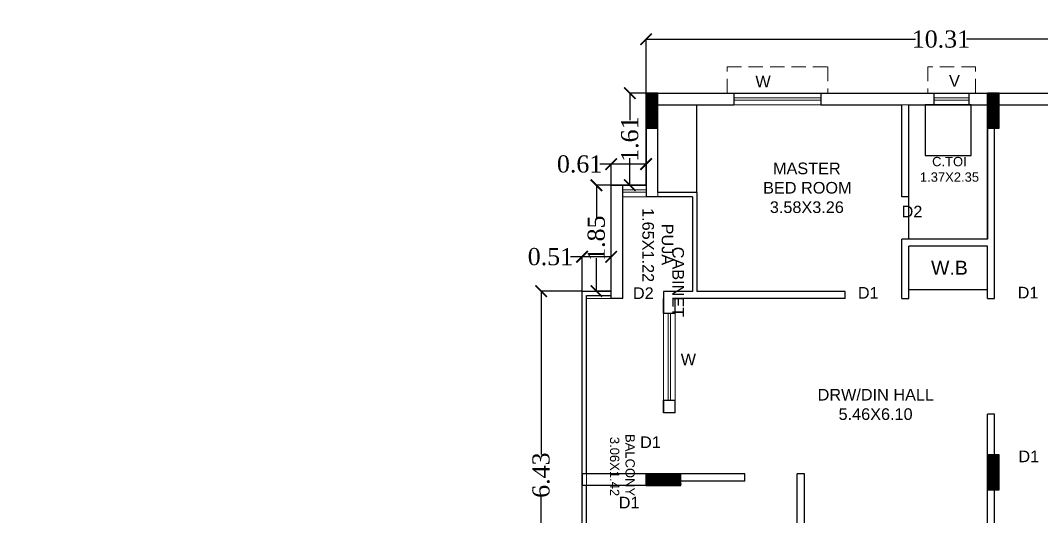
# Model space of a CAD drawing. Header units: metres. Extents: x 0 to 63445, y 32357 to 32804.
# Drawn here: x 63159.96 to 63177.81, y 32708.79 to 32717.46 of the extents above; entities that cross this region are included whole.
import ezdxf

# ---------------------------------------------------------------- set-up
doc = ezdxf.new("R2010")
doc.units = ezdxf.units.M
doc.header["$MEASUREMENT"] = 0
doc.header["$PDMODE"] = 34
doc.header["$PDSIZE"] = -10
for name, pattern in [('CONTINULUS', [0]), ('DASHED', [0.75, 0.5, -0.25]), ('DASHED2', [0.375, 0.25, -0.125])]:
    doc.linetypes.add(name, pattern=pattern)
doc.layers.get('0').update_dxf_attribs({"lineweight": 25})
doc.layers.add('BLK_1_FLR_2_BATH', color=3, linetype='Continuous', plot=False)
doc.layers.add('BLK_1_FLR_2_WATER_CLOSET', color=2, linetype='Continuous', plot=False)
for name, color, linetype, lineweight in [('BLK_1_FLR_2_BLT_UP_AREA', 14, 'DASHED', 9), ('BLK_1_FLR_2_UNITFA', 7, 'Continuous', 0), ('COLUMN', 1, 'Continuous', 30), ('DIM', 56, 'Continuous', 20), ('TEXT-2', 65, 'Continuous', 18), ('wall', 7, 'Continuous', 30), ('window', 154, 'Continuous', 9)]:
    doc.layers.add(name, color=color, linetype=linetype, lineweight=lineweight)
doc.layers.add('text', color=65, linetype='Continuous')
doc.styles.add('AutoDCRFont', font='arial.ttf')
doc.styles.get("Standard").update_dxf_attribs({"font": 'arial.ttf', "height": 0.4})
doc.styles.add('TNR', font='times.ttf', dxfattribs={"height": 0.5})
doc.dimstyles.new('ARCHANA', dxfattribs={"dimscale": 0, "dimtxt": 0.5, "dimasz": 0.5, "dimexe": 0, "dimexo": 0, "dimgap": 0, "dimtad": 0, "dimzin": 0, "dimdsep": 46, "dimtxsty": 'TNR', "dimblk": 'ARCHTICK', "dimcen": 0.09, "dimclrd": 36, "dimclre": 36, "dimclrt": 7, "dimadec": 0, "dimazin": 0, "dimtfac": 1, "dimtofl": 0, "dimtmove": 0, "dimatfit": 3, "dimldrblk": 'ARCHTICK', "dimfxl": 1, "dimfrac": 2, "dimtolj": 1, "dimtzin": 0, "dimlwd": -1, "dimlwe": -1, "dimarcsym": 0})

# ---------------------------------------------------------------- blocks, each defined once
blk = doc.blocks.new('A$C7D115503')
at = {"layer": 'COLUMN', "ltscale": 3}
h = blk.add_hatch(dxfattribs=at)
h.set_pattern_fill('ANSI31', color=256, style=0)
h.paths.add_polyline_path([(-14.36, -11.59), (-6.36, -11.59), (-6.36, 12.41), (-14.36, 12.41)])
at = {"layer": 'COLUMN', "ltscale": 0.05}
for p, q in [((-14.36, 12.41), (-6.36, 12.41)), ((-14.36, 12.41), (-14.36, -11.59)), ((-6.36, 12.41), (-6.36, -11.59)), ((-6.36, -11.59), (-14.36, -11.59))]:
    blk.add_line(p, q, dxfattribs=at)
blk = doc.blocks.new('_ArchTick')
at = {"color": 0, "linetype": 'ByBlock', "const_width": 0.15}
blk.add_lwpolyline([(-0.5, -0.5), (0.5, 0.5)], dxfattribs=at)
blk = doc.blocks.new('*D720')
at = {"layer": 'Defpoints', "color": 0, "ltscale": 0.5, "transparency": 16777216}
for p in [(63169.062, 32712.732), (63169.778, 32712.732), (63169.778, 32706.302)]:
    blk.add_point(p, dxfattribs=at)
at = {"layer": 'wall', "color": 36, "ltscale": 0.5, "transparency": 16777216}
for p, q in [((63169.778, 32712.732), (63169.062, 32712.732)), ((63169.062, 32712.732), (63169.062, 32709.877)), ((63169.062, 32706.302), (63169.062, 32709.157)), ((63169.778, 32706.302), (63169.062, 32706.302))]:
    blk.add_line(p, q, dxfattribs=at)
at = {"layer": 'wall', "color": 36, "ltscale": 0.5, "transparency": 16777216, "xscale": 0.2, "yscale": 0.2, "zscale": 0.2}
for p, rotation in [((63169.062, 32712.732), 90), ((63169.062, 32706.302), 270)]:
    blk.add_blockref('_ArchTick', p, dxfattribs=dict(at, rotation=rotation))
at = {"layer": 'wall', "color": 7, "ltscale": 0.5, "transparency": 16777216, "insert": (63169.062, 32709.517), "char_height": 0.5, "attachment_point": 5, "rotation": 90, "style": 'TNR'}
blk.add_mtext('\\A1;{\\H0.6x;6.43}', dxfattribs=at)
blk = doc.blocks.new('*D721')
at = {"layer": 'Defpoints', "color": 0, "ltscale": 0.5, "transparency": 16777216}
for p in [(63169.778, 32713.332), (63169.778, 32712.732), (63170.288, 32712.732)]:
    blk.add_point(p, dxfattribs=at)
at = {"layer": 'wall', "color": 36, "ltscale": 0.5, "transparency": 16777216}
for p, q in [((63169.778, 32713.332), (63169.578, 32713.332)), ((63169.778, 32712.732), (63169.778, 32713.332)), ((63170.288, 32713.332), (63169.778, 32713.332)), ((63170.288, 32712.732), (63170.288, 32713.332))]:
    blk.add_line(p, q, dxfattribs=at)
at = {"layer": 'wall', "color": 36, "ltscale": 0.5, "transparency": 16777216, "xscale": 0.2, "yscale": 0.2, "zscale": 0.2, "rotation": 180}
blk.add_blockref('_ArchTick', (63169.778, 32713.332), dxfattribs=at)
at = {"layer": 'wall', "color": 36, "ltscale": 0.5, "transparency": 16777216, "xscale": 0.2, "yscale": 0.2, "zscale": 0.2}
blk.add_blockref('_ArchTick', (63170.288, 32713.332), dxfattribs=at)
at = {"layer": 'wall', "color": 7, "ltscale": 0.5, "transparency": 16777216, "insert": (63169.225, 32713.332), "char_height": 0.5, "attachment_point": 5, "style": 'TNR'}
blk.add_mtext('\\A1;{\\H0.6x;0.51}', dxfattribs=at)
blk = doc.blocks.new('*D722')
at = {"layer": 'Defpoints', "color": 0, "ltscale": 0.5, "transparency": 16777216}
for p in [(63170.029, 32714.582), (63170.288, 32714.582), (63170.288, 32712.732)]:
    blk.add_point(p, dxfattribs=at)
at = {"layer": 'wall', "color": 36, "ltscale": 0.5, "transparency": 16777216}
for p, q in [((63170.288, 32714.582), (63170.029, 32714.582)), ((63170.029, 32714.582), (63170.029, 32714.004)), ((63170.029, 32712.732), (63170.029, 32713.31)), ((63170.288, 32712.732), (63170.029, 32712.732))]:
    blk.add_line(p, q, dxfattribs=at)
at = {"layer": 'wall', "color": 36, "ltscale": 0.5, "transparency": 16777216, "xscale": 0.2, "yscale": 0.2, "zscale": 0.2}
for p, rotation in [((63170.029, 32714.582), 90), ((63170.029, 32712.732), 270)]:
    blk.add_blockref('_ArchTick', p, dxfattribs=dict(at, rotation=rotation))
at = {"layer": 'wall', "color": 7, "ltscale": 0.5, "transparency": 16777216, "insert": (63170.029, 32713.657), "char_height": 0.5, "attachment_point": 5, "rotation": 90, "style": 'TNR'}
blk.add_mtext('\\A1;{\\H0.6x;1.85}', dxfattribs=at)
blk = doc.blocks.new('*D723')
at = {"layer": 'Defpoints', "color": 0, "ltscale": 0.5, "transparency": 16777216}
for p in [(63170.897, 32714.951), (63170.288, 32714.582), (63170.897, 32714.582)]:
    blk.add_point(p, dxfattribs=at)
at = {"layer": 'wall', "color": 36, "ltscale": 0.5, "transparency": 16777216}
for p, q in [((63170.288, 32714.951), (63170.088, 32714.951)), ((63170.288, 32714.582), (63170.288, 32714.951)), ((63170.897, 32714.951), (63170.288, 32714.951)), ((63170.897, 32714.582), (63170.897, 32714.951))]:
    blk.add_line(p, q, dxfattribs=at)
at = {"layer": 'wall', "color": 36, "ltscale": 0.5, "transparency": 16777216, "xscale": 0.2, "yscale": 0.2, "zscale": 0.2, "rotation": 180}
blk.add_blockref('_ArchTick', (63170.288, 32714.951), dxfattribs=at)
at = {"layer": 'wall', "color": 36, "ltscale": 0.5, "transparency": 16777216, "xscale": 0.2, "yscale": 0.2, "zscale": 0.2}
blk.add_blockref('_ArchTick', (63170.897, 32714.951), dxfattribs=at)
at = {"layer": 'wall', "color": 7, "ltscale": 0.5, "transparency": 16777216, "insert": (63169.735, 32714.951), "char_height": 0.5, "attachment_point": 5, "style": 'TNR'}
blk.add_mtext('\\A1;{\\H0.6x;0.61}', dxfattribs=at)
blk = doc.blocks.new('*D690')
at = {"layer": 'Defpoints', "color": 0, "ltscale": 0.5, "transparency": 16777216}
for p in [(63170.614, 32716.191), (63170.897, 32716.191), (63170.897, 32714.582)]:
    blk.add_point(p, dxfattribs=at)
at = {"layer": 'wall', "color": 36, "ltscale": 0.5, "transparency": 16777216}
for p, q in [((63170.897, 32716.191), (63170.614, 32716.191)), ((63170.614, 32716.191), (63170.614, 32715.721)), ((63170.614, 32714.582), (63170.614, 32715.052)), ((63170.897, 32714.582), (63170.614, 32714.582))]:
    blk.add_line(p, q, dxfattribs=at)
at = {"layer": 'wall', "color": 36, "ltscale": 0.5, "transparency": 16777216, "xscale": 0.2, "yscale": 0.2, "zscale": 0.2}
for p, rotation in [((63170.614, 32716.191), 90), ((63170.614, 32714.582), 270)]:
    blk.add_blockref('_ArchTick', p, dxfattribs=dict(at, rotation=rotation))
at = {"layer": 'wall', "color": 7, "ltscale": 0.5, "transparency": 16777216, "insert": (63170.614, 32715.387), "char_height": 0.5, "attachment_point": 5, "rotation": 90, "style": 'TNR'}
blk.add_mtext('\\A1;{\\H0.6x;1.61}', dxfattribs=at)
blk = doc.blocks.new('*D724')
at = {"layer": 'Defpoints', "color": 0, "ltscale": 0.5, "transparency": 16777216}
for p in [(63181.212, 32717.133), (63170.897, 32716.191), (63181.212, 32716.191)]:
    blk.add_point(p, dxfattribs=at)
at = {"layer": 'wall', "color": 36, "ltscale": 0.5, "transparency": 16777216}
for p, q in [((63170.897, 32716.191), (63170.897, 32717.133)), ((63170.897, 32717.133), (63175.609, 32717.133)), ((63181.212, 32717.133), (63176.5, 32717.133)), ((63181.212, 32716.191), (63181.212, 32717.133))]:
    blk.add_line(p, q, dxfattribs=at)
at = {"layer": 'wall', "color": 36, "ltscale": 0.5, "transparency": 16777216, "xscale": 0.2, "yscale": 0.2, "zscale": 0.2, "rotation": 180}
blk.add_blockref('_ArchTick', (63170.897, 32717.133), dxfattribs=at)
at = {"layer": 'wall', "color": 36, "ltscale": 0.5, "transparency": 16777216, "xscale": 0.2, "yscale": 0.2, "zscale": 0.2}
blk.add_blockref('_ArchTick', (63181.212, 32717.133), dxfattribs=at)
at = {"layer": 'wall', "color": 7, "ltscale": 0.5, "transparency": 16777216, "insert": (63176.054, 32717.133), "char_height": 0.5, "attachment_point": 5, "style": 'TNR'}
blk.add_mtext('\\A1;{\\H0.6x;10.31}', dxfattribs=at)
blk = doc.blocks.new('*D869')
at = {"layer": 'Defpoints', "color": 0, "ltscale": 3, "transparency": 16777216}
for p in [(0.832, 32714.342), (63267.277, 32714.342), (0, 32701.59)]:
    blk.add_point(p, dxfattribs=at)
at = {"layer": 'DIM', "ltscale": 3, "transparency": 16777216}
for p, q in [((5.832, 32714.342), (0.832, 32714.342)), ((0.832, 32714.342), (0.832, 32708.36)), ((0.832, 32701.59), (0.832, 32707.571)), ((0, 32701.59), (0.832, 32701.59))]:
    blk.add_line(p, q, dxfattribs=at)
at = {"layer": 'DIM', "ltscale": 3, "transparency": 16777216, "xscale": 0.05, "yscale": 0.05, "zscale": 0.05}
for p, rotation in [((0.832, 32714.342), 90), ((0.832, 32701.59), 270)]:
    blk.add_blockref('_ArchTick', p, dxfattribs=dict(at, rotation=rotation))
at = {"layer": 'DIM', "color": 7, "ltscale": 3, "transparency": 16777216, "insert": (0.832, 32707.966), "char_height": 0.4, "attachment_point": 5, "rotation": 90}
blk.add_mtext('\\A1;{\\H0.6x;12.75}', dxfattribs=at)

msp = doc.modelspace()

# ---------------------------------------------------------------- linework, layer by layer
at = {"layer": 'BLK_1_FLR_2_BATH', "color": 3}
msp.add_lwpolyline([(63175.4948, 32715.988), (63176.8664, 32715.988), (63176.8664, 32713.6425), (63175.4948, 32713.6425)], close=True, dxfattribs=at)
at = {"layer": 'BLK_1_FLR_2_BLT_UP_AREA', "color": 14, "linetype": 'CONTINULUS', "ltscale": 0.05}
msp.add_lwpolyline([(63233.1569, 32716.1912), (63170.8973, 32716.1912), (63170.8973, 32714.5823), (63170.2876, 32714.5823), (63170.2876, 32712.7323), (63169.778, 32712.7323), (63169.778, 32712.7323), (63169.778, 32706.3017), (63170.8973, 32706.3017), (63170.8973, 32703.8632), (63169.778, 32703.8632), (63169.778, 32697.4326), (63170.2876, 32697.4326), (63170.2876, 32695.5826), (63170.8973, 32695.5826), (63170.8973, 32693.9737), (63233.1569, 32693.9737)], dxfattribs=at)
at = {"layer": 'BLK_1_FLR_2_UNITFA', "color": 3, "ltscale": 0.5}
msp.add_lwpolyline([(63169.8542, 32706.3779), (63170.8973, 32706.3779), (63170.8973, 32706.5049), (63176.9934, 32706.5049), (63176.9934, 32706.3525), (63181.0084, 32706.3525), (63181.0084, 32715.988), (63171.1005, 32715.988), (63171.1005, 32714.3791), (63170.4899, 32714.3791), (63170.4909, 32712.6011), (63169.8542, 32712.6011), (63169.8542, 32706.3779)], close=True, dxfattribs=at)
at = {"layer": 'BLK_1_FLR_2_WATER_CLOSET', "color": 3}
msp.add_lwpolyline([(63176.585, 32715.988), (63175.7763, 32715.988), (63175.7763, 32715.1031), (63176.585, 32715.1031)], close=True, dxfattribs=at)
at = {"layer": 'wall', "ltscale": 0.05}
for p, q in [((63170.8973, 32714.5823), (63170.8973, 32716.1912)), ((63170.8973, 32716.1912), (63172.4307, 32716.1912)), ((63170.8973, 32716.1912), (63170.8973, 32714.5823)), ((63173.9547, 32716.1912), (63175.9363, 32716.1912)), ((63176.5459, 32716.1912), (63177.0696, 32716.1912)), ((63177.0696, 32716.1912), (63177.9841, 32716.1912)), ((63171.1005, 32715.988), (63172.4307, 32715.988)), ((63171.1005, 32714.4553), (63171.1005, 32715.988)), ((63173.9547, 32715.988), (63175.3678, 32715.988)), ((63175.3678, 32714.3791), (63175.3678, 32715.988)), ((63175.4948, 32715.988), (63175.9382, 32715.988)), ((63175.4948, 32715.988), (63175.9363, 32715.988)), ((63175.4948, 32714.3791), (63175.4948, 32715.988)), ((63176.5459, 32715.988), (63176.6828, 32715.988)), ((63176.5459, 32715.988), (63176.8664, 32715.988)), ((63176.9934, 32712.6011), (63176.9934, 32716.0007)), ((63177.0696, 32715.988), (63177.9841, 32715.988)), ((63176.8664, 32713.6425), (63176.8664, 32715.5943)), ((63170.8973, 32714.5823), (63170.2876, 32714.5823)), ((63170.2876, 32712.6011), (63170.2876, 32714.5823)), ((63170.4909, 32712.6011), (63170.4909, 32714.5823)), ((63171.7101, 32714.3791), (63170.8973, 32714.3791)), ((63171.7863, 32714.4553), (63171.1005, 32714.4553)), ((63175.4948, 32714.3791), (63175.3678, 32714.3791)), ((63175.3678, 32712.7281), (63175.3678, 32713.6425)), ((63176.8664, 32713.6425), (63175.3678, 32713.6425)), ((63175.4948, 32712.6011), (63175.4948, 32713.5155)), ((63176.8664, 32713.5155), (63175.4948, 32713.5155)), ((63176.8664, 32712.6011), (63176.8664, 32713.5155)), ((63169.778, 32709.5403), (63169.778, 32712.7323)), ((63169.778, 32712.7323), (63170.2876, 32712.7323)), ((63169.8542, 32709.5403), (63169.8542, 32712.6561)), ((63169.8542, 32712.6561), (63170.2876, 32712.6561)), ((63170.4909, 32712.6011), (63170.2876, 32712.6011)), ((63171.7101, 32712.7281), (63171.2021, 32712.7281)), ((63171.2021, 32712.7281), (63171.2021, 32712.3493)), ((63171.2021, 32712.3493), (63171.2021, 32712.6011)), ((63174.3772, 32712.6011), (63171.4053, 32712.6011)), ((63171.4053, 32712.3493), (63171.4053, 32712.6011)), ((63174.3772, 32712.7281), (63171.7863, 32712.7281)), ((63174.3772, 32712.6011), (63174.3772, 32712.7281)), ((63175.3678, 32712.6011), (63175.3678, 32712.7281)), ((63171.2021, 32710.6071), (63171.2021, 32710.8253)), ((63171.2021, 32710.8253), (63171.2021, 32710.6071)), ((63171.4053, 32710.6071), (63171.4053, 32710.8253)), ((63171.4053, 32710.6071), (63171.2021, 32710.6071)), ((63176.8664, 32709.6927), (63176.8664, 32710.5807)), ((63176.9934, 32710.5807), (63176.8664, 32710.5807)), ((63176.9934, 32710.5807), (63176.8664, 32710.5807)), ((63176.9934, 32709.6927), (63176.9934, 32710.5807)), ((63170.8973, 32709.3371), (63170.8973, 32709.5403)), ((63172.6245, 32709.5403), (63170.8973, 32709.5403)), ((63170.8973, 32709.5403), (63170.8973, 32709.3371)), ((63172.6245, 32709.5403), (63171.1005, 32709.5403)), ((63172.6245, 32709.4133), (63172.6245, 32709.5403)), ((63173.5389, 32706.5049), (63173.5389, 32709.5403)), ((63173.6659, 32709.5403), (63173.5389, 32709.5403)), ((63173.6659, 32709.5403), (63173.5389, 32709.5403)), ((63173.6659, 32706.5049), (63173.6659, 32709.5403)), ((63177.0696, 32709.5657), (63176.8664, 32709.5657)), ((63177.0696, 32709.6927), (63176.9934, 32709.6927)), ((63172.6245, 32709.4133), (63171.1005, 32709.4133)), ((63172.6245, 32709.4133), (63171.1005, 32709.4133)), ((63171.1005, 32709.3371), (63171.1005, 32709.4133)), ((63176.8664, 32706.1493), (63176.8664, 32709.4895)), ((63176.9934, 32706.3525), (63176.9934, 32709.4895)), ((63169.778, 32706.3017), (63169.778, 32709.3371)), ((63169.8542, 32706.3779), (63169.8542, 32709.3371))]:
    msp.add_line(p, q, dxfattribs=at)
at = {"layer": 'wall', "ltscale": 3}
for p, q in [((63172.4307, 32716.1912), (63172.4307, 32715.988)), ((63173.9547, 32716.1912), (63173.9547, 32715.988)), ((63175.9363, 32715.988), (63175.9363, 32716.1912)), ((63176.5459, 32715.988), (63176.5459, 32716.1912)), ((63171.2021, 32712.3493), (63171.4053, 32712.3493)), ((63171.2021, 32710.8253), (63171.4053, 32710.8253))]:
    msp.add_line(p, q, dxfattribs=at)
at = {"layer": 'wall'}
for p, q in [((63171.7863, 32714.4553), (63171.7863, 32715.988)), ((63171.7101, 32714.3791), (63171.7101, 32712.7281)), ((63171.7863, 32714.4553), (63171.7863, 32712.7281)), ((63176.8664, 32712.7568), (63175.4948, 32712.7568)), ((63175.3678, 32712.6011), (63175.4948, 32712.6011)), ((63176.8664, 32712.6011), (63176.9934, 32712.6011)), ((63170.8973, 32709.5403), (63169.778, 32709.5403)), ((63169.778, 32709.5403), (63169.778, 32709.3371)), ((63170.8973, 32709.3371), (63169.778, 32709.3371))]:
    msp.add_line(p, q, dxfattribs=at)
at = {"layer": 'wall', "ltscale": 0.1}
msp.add_line((63175.9363, 32715.988), (63175.8786, 32715.988), dxfattribs=at)
at = {"layer": 'wall', "ltscale": 0.5}
msp.add_line((63170.8973, 32714.5823), (63170.8973, 32714.3791), dxfattribs=at)
msp.add_lwpolyline([(63200.3042, 32693.9737), (63184.3601, 32693.9737), (63184.3601, 32703.8124), (63181.2116, 32703.8124), (63181.2116, 32693.9737), (63170.8973, 32693.9737), (63170.8973, 32695.5826), (63170.2876, 32695.5826), (63170.2876, 32697.4326), (63169.778, 32697.4326), (63169.778, 32703.8632), (63170.8973, 32703.8632), (63170.8973, 32706.3017), (63169.778, 32706.3017), (63169.778, 32712.7323), (63170.2876, 32712.7323), (63170.2876, 32714.5823), (63170.8973, 32714.5823), (63170.8973, 32716.1912), (63181.2116, 32716.1912), (63181.2116, 32706.3525), (63184.3601, 32706.3525), (63184.3601, 32716.1912), (63200.3042, 32716.1912)], dxfattribs=at)
at = {"layer": 'wall'}
msp.add_arc((63170.9227, 32716.0399), 0.0254, 90, 180, dxfattribs=at)
at = {"layer": 'window'}
for p, q in [((63173.9547, 32716.1912), (63172.4316, 32716.1912)), ((63176.545, 32716.1912), (63175.9363, 32716.1912)), ((63176.545, 32716.1912), (63176.5459, 32716.1912)), ((63173.9547, 32716.1113), (63172.4316, 32716.1113)), ((63173.9547, 32716.068), (63172.4316, 32716.068)), ((63173.9547, 32715.988), (63172.4316, 32715.988)), ((63175.9363, 32716.1113), (63176.545, 32716.1113)), ((63175.9363, 32716.068), (63176.545, 32716.068)), ((63175.9363, 32715.988), (63176.545, 32715.988)), ((63175.9372, 32715.988), (63175.9382, 32715.988)), ((63176.545, 32716.1113), (63176.5459, 32716.1113)), ((63176.545, 32716.068), (63176.5459, 32716.068)), ((63176.545, 32715.988), (63176.5459, 32715.988)), ((63170.4899, 32714.5823), (63170.8973, 32714.5823)), ((63170.4899, 32714.5024), (63170.8973, 32714.5024)), ((63170.4899, 32714.4591), (63170.8973, 32714.4591)), ((63170.4899, 32714.3791), (63170.8973, 32714.3791)), ((63171.2021, 32710.8253), (63171.2021, 32712.3484)), ((63171.282, 32710.8253), (63171.282, 32712.3484)), ((63171.3253, 32710.8253), (63171.3253, 32712.3484)), ((63171.4053, 32710.8253), (63171.4053, 32712.3484))]:
    msp.add_line(p, q, dxfattribs=at)
at = {"layer": 'window', "color": 8, "linetype": 'DASHED2'}
for points in [[(63172.3164, 32716.1912), (63172.3164, 32716.6484), (63174.0786, 32716.6484), (63174.0786, 32716.1912)], [(63176.6611, 32716.1912), (63176.6611, 32716.6484), (63175.8271, 32716.6484), (63175.8271, 32716.1912)]]:
    msp.add_lwpolyline(points, dxfattribs=at)

# ---------------------------------------------------------------- block references
at = {"layer": 'COLUMN', "ltscale": 0.05, "xscale": -0.025400733691282, "yscale": 0.025400733691282, "zscale": 0.025400733691282}
for p, rotation in [((63171.2621, 32715.8969), 180), ((63177.2313, 32715.8969), 180), ((63177.2313, 32709.5762), 180), ((63171.2126, 32709.1755), 90)]:
    msp.add_blockref('A$C7D115503', p, dxfattribs=dict(at, rotation=rotation))

# ---------------------------------------------------------------- texts
at = {"layer": 'text'}
for s, insert, char_height, width, attachment_point in [('\\pi1.94594;C.TOI\\P\\pi1.73203;1.37X2.35', (63173.9535, 32715.077), 0.162565, 4.465728, 1), ('\\pi2.21513;MASTER \\P\\pi2.04256;BED ROOM\\P\\pi2.15955;3.58X3.26', (63170.9025, 32714.9779), 0.203206, 5.588511, 1), ('\\pi2.77095,t6.22545;D2', (63172.5949, 32714.0208), 0.203206, 5.867919, 7), ('\\pi3.0578;W.B', (63172.8233, 32713.2632), 0.243847, 6.736694, 1), ('\\pi3.22095,t6.67545;D2', (63167.4469, 32712.5945), 0.203206, 6.767919, 7), ('\\pi2.78953;D1', (63171.8116, 32712.6011), 0.203206, 5.867919, 7), ('\\pi2.78953;D1', (63174.6063, 32712.6041), 0.203206, 5.867919, 7), ('\\pi1.79292;DRW/DIN HALL\\P\\pi2.15976;5.46X6.10', (63172.1045, 32711.0237), 0.203206, 5.588511, 1), ('\\pi3.13953;D1', (63167.6533, 32709.9908), 0.203206, 6.567919, 7), ('\\pi2.78953;D1', (63174.6197, 32709.7435), 0.203206, 5.867919, 7), ('\\pi3.23953;D1', (63167.1799, 32708.9358), 0.203206, 6.767919, 7)]:
    msp.add_mtext(s, dxfattribs=dict(at, insert=insert, char_height=char_height, width=width, attachment_point=attachment_point))
at = {"layer": 'text', "rotation": 270}
for s, insert, char_height, width, attachment_point in [('\\pi2.49093;PUJA\\P\\pi2.21877;1.65X1.22', (63170.8291, 32716.4017), 0.203206, 5.68602, 7), ('CABINET', (63171.5602, 32712.2772), 0.20321, 5.893319, 3), (' BALCONY\\P3.06X1.42', (63170.2644, 32709.1502), 0.16256, 4.470808, 9)]:
    msp.add_mtext(s, dxfattribs=dict(at, insert=insert, char_height=char_height, width=width, attachment_point=attachment_point))
at = {"layer": 'TEXT-2', "char_height": 0.2032, "width": 0.183842, "attachment_point": 3, "style": 'AutoDCRFont'}
for s, insert in [('W', (63173.0773, 32716.4961)), ('V', (63176.3855, 32716.506)), ('W', (63171.7715, 32711.6414))]:
    msp.add_mtext(s, dxfattribs=dict(at, insert=insert))

# ---------------------------------------------------------------- dimensions: what is measured, and where the dimension line sits
at = {"layer": 'DIM', "ltscale": 3}
dim = msp.add_linear_dim(base=(0.8318, 32714.3415), p1=(0, 32701.5903), p2=(63267.2772, 32714.3415), angle=90, text='{\\H0.6x;<>}', dimstyle='ARCHANA', override={"dimscale": 1, "dimtxt": 0.278, "dimasz": 0.05, "dimtxsty": 'Standard', "dimclrd": 256, "dimclre": 256, "dimfxl": 5, "dimfxlon": 1, "dimarcsym": 1}, dxfattribs=at)
dim.commit()
dim.dimension.update_dxf_attribs({"geometry": '*D869', "text_midpoint": (0.8318, 32707.9659)})
at = {"layer": 'wall', "ltscale": 0.5}
for base, p1, p2, picture, middle in [((63181.2116, 32717.1329), (63170.8973, 32716.1912), (63181.2116, 32716.1912), '*D724', (63176.0544, 32717.1329)), ((63169.778, 32713.3322), (63170.2876, 32712.7323), (63169.778, 32712.7323), '*D721', (63169.2255, 32713.3322))]:
    dim = msp.add_linear_dim(base=base, p1=p1, p2=p2, text='{\\H0.6x;<>}', dimstyle='ARCHANA', override={"dimscale": 1, "dimtxt": 0.3, "dimasz": 0.2, "dimfxl": 6, "dimarcsym": 1}, dxfattribs=at)
    dim.commit()
    dim.dimension.update_dxf_attribs({"geometry": picture, "text_midpoint": middle})
for base, p1, p2, picture, middle in [((63170.6142, 32716.1912), (63170.8973, 32714.5823), (63170.8973, 32716.1912), '*D690', (63170.6142, 32715.3868)), ((63170.0289, 32714.5823), (63170.2876, 32712.7323), (63170.2876, 32714.5823), '*D722', (63170.0289, 32713.6573)), ((63169.0621, 32712.7323), (63169.778, 32706.3017), (63169.778, 32712.7323), '*D720', (63169.0621, 32709.517))]:
    dim = msp.add_linear_dim(base=base, p1=p1, p2=p2, angle=90, text='{\\H0.6x;<>}', dimstyle='ARCHANA', override={"dimscale": 1, "dimtxt": 0.3, "dimasz": 0.2, "dimfxl": 6, "dimarcsym": 1}, dxfattribs=at)
    dim.commit()
    dim.dimension.update_dxf_attribs({"geometry": picture, "text_midpoint": middle})
dim = msp.add_linear_dim(base=(63170.8973, 32714.9507), p1=(63170.2876, 32714.5823), p2=(63170.8973, 32714.5823), text='{\\H0.6x;<>}', dimstyle='ARCHANA', override={"dimscale": 1, "dimtxt": 0.3, "dimasz": 0.2, "dimfxl": 6, "dimarcsym": 1}, dxfattribs=at)
dim.commit()
dim.dimension.update_dxf_attribs({"geometry": '*D723', "text_midpoint": (63169.7351, 32714.9507), "dimtype": 160})

doc.saveas('drawing.dxf')
